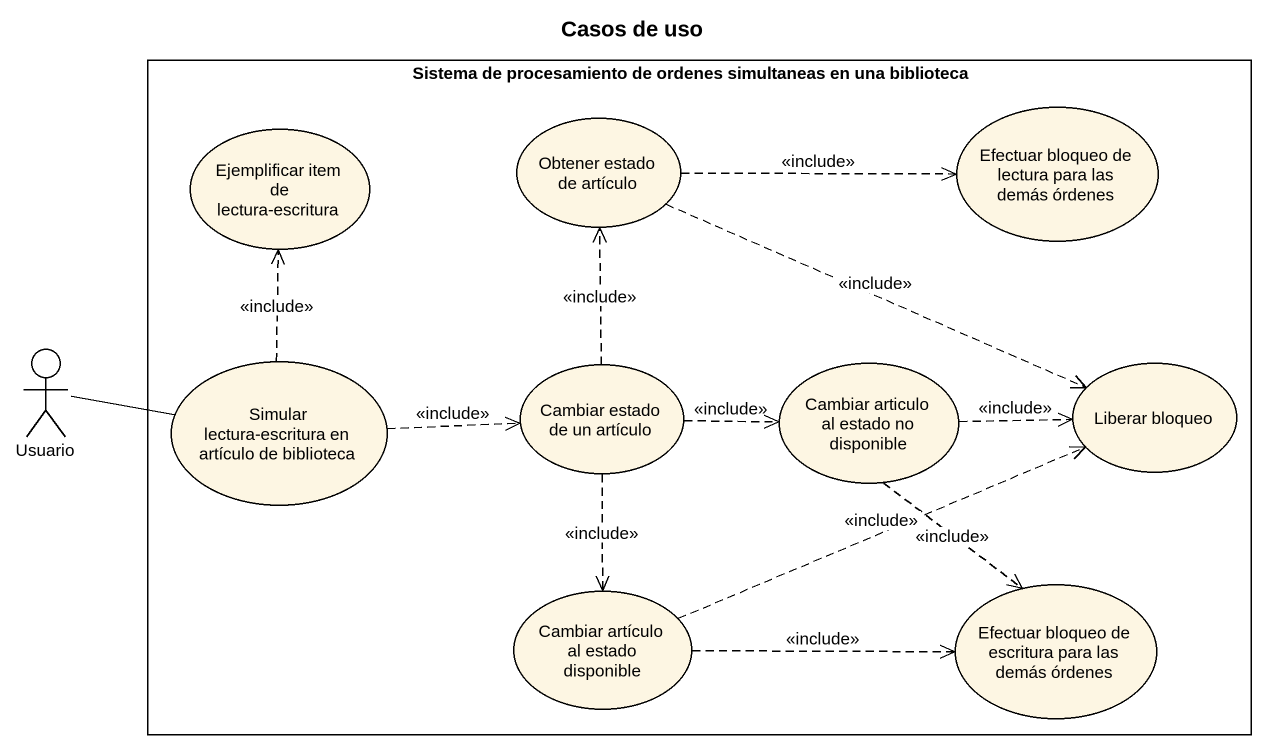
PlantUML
@startuml
title Casos de uso
rectangle "Sistema de procesamiento de ordenes simultaneas en una biblioteca" as Sistema_de_procesamiento_de {
  usecase "Ejemplificar item de lectura-escritura" as Ejemplificar_item_de
  usecase "Obtener estado de artículo" as Obtener_estado_de_artículo
  usecase "Efectuar bloqueo de lectura para las demás órdenes" as Efectuar_bloqueo_de_lectura
  usecase "Simular lectura-escritura en artículo de biblioteca" as Simular_lectura_escritura
  usecase "Cambiar estado de un artículo" as Cambiar_estado_de_un
  usecase "Cambiar articulo al estado no disponible" as Cambiar_articulo_al_estado
  usecase "Liberar bloqueo" as Liberar_bloqueo
  usecase "Cambiar artículo al estado disponible" as Cambiar_artículo_al_estado
  usecase "Efectuar bloqueo de escritura para las demás órdenes" as Efectuar_bloqueo_de
}
actor Usuario
Obtener_estado_de_artículo .right.> Efectuar_bloqueo_de_lectura : <<include>>
Obtener_estado_de_artículo .right.> Liberar_bloqueo : <<include>>
Usuario -right- Simular_lectura_escritura
Simular_lectura_escritura .up.> Ejemplificar_item_de : <<include>>
Simular_lectura_escritura .right.> Cambiar_estado_de_un : <<include>>
Cambiar_estado_de_un .up.> Obtener_estado_de_artículo : <<include>>
Cambiar_estado_de_un .right.> Cambiar_articulo_al_estado : <<include>>
Cambiar_estado_de_un ..> Cambiar_artículo_al_estado : <<include>>
Cambiar_articulo_al_estado .right.> Liberar_bloqueo : <<include>>
Cambiar_articulo_al_estado ..> Efectuar_bloqueo_de : <<include>>
Cambiar_artículo_al_estado .right.> Liberar_bloqueo : <<include>>
Cambiar_artículo_al_estado .right.> Efectuar_bloqueo_de : <<include>>
@enduml
